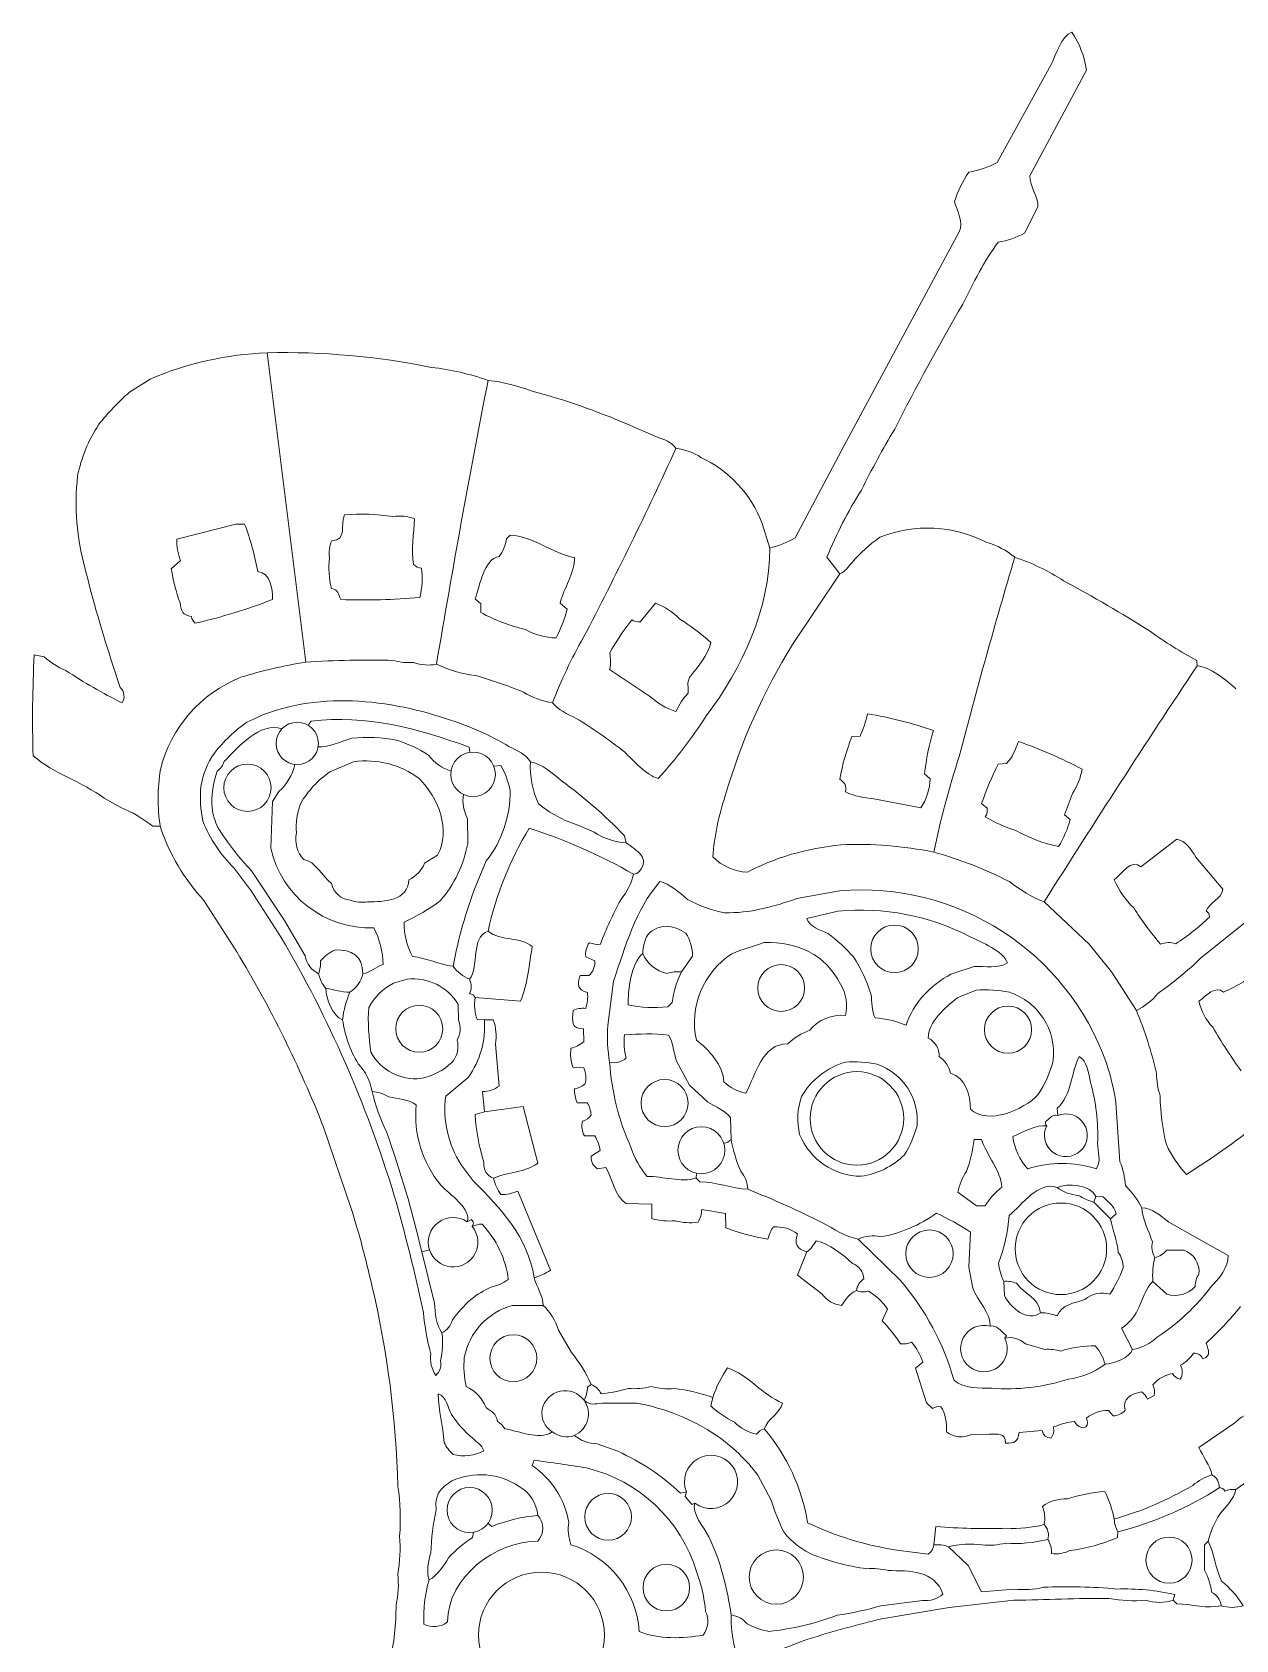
# Model space of a CAD drawing. Header units: inches. Extents: x 37.5 to 70.3, y 17.4 to 61.6.
# Drawn here: x 37.61 to 58.85, y 33.3 to 61.65 of the extents above; entities that cross this region are included whole.
import ezdxf

# ---------------------------------------------------------------- set-up
doc = ezdxf.new("R2010")
doc.units = ezdxf.units.IN
doc.header["$MEASUREMENT"] = 0
doc.layers.add('20_EXACT_CIRCLES', color=7, linetype='CONTINUOUS', lineweight=18)
doc.layers.add('30_SHARED_EDGES', color=7, linetype='CONTINUOUS', lineweight=18)

msp = doc.modelspace()

# ---------------------------------------------------------------- linework, layer by layer
at = {"layer": '20_EXACT_CIRCLES'}
for centre, radius in [((42.289, 49.103), 0.373), ((45.392, 48.557), 0.393), ((41.411, 48.322), 0.417), ((52.827, 45.48), 0.419), ((50.826, 44.79), 0.413), ((44.441, 44.071), 0.415), ((54.829, 44.055), 0.416), ((48.769, 42.762), 0.415), ((52.163, 42.49), 0.825), ((49.419, 41.929), 0.414), ((55.762, 40.191), 0.807), ((53.443, 40.105), 0.418), ((46.102, 38.262), 0.414), ((45.331, 35.584), 0.398), ((47.774, 35.465), 0.412), ((50.741, 34.402), 0.479), ((57.67, 34.702), 0.407), ((48.801, 34.216), 0.411), ((46.598, 33.379), 1.111)]:
    msp.add_circle(centre, radius, dxfattribs=at)
at = {"layer": '30_SHARED_EDGES'}
for p, q in [((55.59, 61.076), (54.639, 59.349)), ((55.212, 59.114), (56.213, 60.973)), ((55.121, 58.1), (55.357, 58.566)), ((53.967, 58.124), (51.936, 54.358)), ((42.439, 50.534), (41.757, 55.992)), ((39.329, 55.298), (39.696, 55.529)), ((48.626, 54.507), (48.118, 54.731)), ((51.936, 54.358), (51.071, 52.728)), ((41.204, 52.971), (40.165, 52.708)), ((41.361, 52.971), (41.204, 52.971)), ((46.046, 52.776), (45.981, 52.711)), ((50.489, 52.984), (50.627, 52.548)), ((40.23, 52.331), (40.067, 52.181)), ((51.861, 52.093), (51.634, 52.386)), ((51.026, 50.847), (51.861, 52.093)), ((45.428, 51.652), (45.526, 51.567)), ((45.526, 51.567), (45.526, 51.411)), ((47.053, 51.47), (46.927, 51.577)), ((48.612, 51.574), (48.338, 51.249)), ((37.649, 50.664), (37.825, 50.631)), ((39.167, 50.091), (39.037, 50.481)), ((58.158, 50.566), (58.165, 50.469)), ((47.8, 50.407), (48.504, 49.939)), ((42.481, 49.423), (42.533, 49.494)), ((52.219, 49.234), (52.074, 49.223)), ((43.284, 48.779), (42.864, 48.601)), ((45.32, 49.039), (45.335, 48.946)), ((45.756, 48.703), (45.883, 48.712)), ((53.453, 48.48), (53.356, 48.565)), ((54.805, 48.747), (54.656, 48.74)), ((41.967, 48.255), (41.854, 48.081)), ((55.825, 47.844), (55.969, 48.22)), ((39.167, 47.978), (38.883, 48.137)), ((41.854, 48.081), (41.824, 47.258)), ((52.464, 48.128), (53.291, 47.967)), ((54.363, 48.045), (54.461, 47.961)), ((39.872, 47.642), (39.742, 47.642)), ((45.297, 47.338), (45.294, 47.776)), ((47.237, 47.664), (47.525, 47.536)), ((55.923, 47.759), (55.825, 47.844)), ((48.06, 47.473), (48.092, 47.35)), ((57.807, 47.415), (57.175, 46.927)), ((44.537, 46.993), (44.764, 47.13)), ((58.62, 46.535), (58.143, 47.1)), ((60.67, 47.273), (58.227, 45.315)), ((41.177, 46.906), (41.478, 46.506)), ((42.066, 45.981), (41.482, 46.857)), ((45.625, 47.031), (45.439, 46.593)), ((41.478, 46.506), (42.006, 45.683)), ((51.855, 46.504), (51.106, 46.369)), ((40.642, 46.332), (41.221, 45.429)), ((55.468, 46.31), (56.26, 45.566)), ((42.43, 45.355), (42.066, 45.981)), ((51.829, 46.148), (51.282, 46.018)), ((56.26, 45.566), (56.653, 45.073)), ((47.378, 45.341), (47.54, 45.269)), ((49.262, 45.35), (49.067, 45.075)), ((53.821, 45.033), (54.232, 45.169)), ((44.226, 44.945), (43.986, 44.873)), ((47.435, 45.01), (47.28, 45.009)), ((47.868, 44.911), (47.768, 44.127)), ((56.653, 45.073), (57.093, 44.393)), ((45.428, 44.62), (46.226, 44.556)), ((48.825, 44.458), (48.905, 44.534)), ((54.266, 44.75), (53.932, 44.616)), ((45.137, 44.219), (45.13, 44.498)), ((45.591, 44.231), (45.461, 44.232)), ((45.591, 44.231), (45.747, 44.231)), ((47.341, 44.068), (47.343, 43.841)), ((45.786, 43.802), (45.851, 43.061)), ((47.15, 43.396), (47.345, 43.383)), ((49.208, 43.077), (48.978, 43.499)), ((45.305, 43.215), (44.908, 42.884)), ((45.558, 42.963), (45.591, 42.606)), ((49.535, 42.778), (49.208, 43.077)), ((45.591, 42.606), (45.428, 42.558)), ((45.591, 42.606), (46.273, 42.699)), ((46.273, 42.699), (46.533, 41.703)), ((47.225, 42.768), (47.407, 42.768)), ((55.708, 42.543), (55.696, 42.671)), ((56.804, 41.727), (56.731, 42.772)), ((42.754, 42.335), (43.243, 40.9)), ((49.944, 42.119), (49.934, 42.499)), ((47.355, 42.184), (47.537, 42.184)), ((54.363, 42.119), (54.233, 42.119)), ((47.634, 41.924), (47.475, 41.823)), ((45.18, 41.673), (45.393, 41.391)), ((47.589, 41.599), (47.735, 41.627)), ((49.332, 41.525), (49.327, 41.436)), ((49.327, 41.436), (49.394, 41.371)), ((46.179, 41.209), (46.756, 39.812)), ((53.941, 41.189), (54.272, 40.949)), ((56.378, 41.111), (56.345, 41.014)), ((56.508, 41.109), (56.378, 41.111)), ((48.084, 40.988), (48.545, 40.981)), ((48.545, 40.981), (48.547, 40.723)), ((49.425, 40.883), (49.847, 40.814)), ((54.272, 40.949), (54.428, 40.949)), ((56.638, 40.722), (56.345, 41.014)), ((45.363, 40.71), (45.29, 40.664)), ((49.847, 40.814), (49.852, 40.559)), ((56.638, 40.722), (56.735, 40.809)), ((58.711, 40.072), (57.664, 40.663)), ((52.935, 39.631), (52.186, 40.364)), ((54.137, 39.868), (54.168, 40.485)), ((44.623, 40.172), (44.486, 40.137)), ((44.486, 40.137), (44.709, 39.23)), ((51.114, 39.724), (51.277, 40.137)), ((57.937, 40.166), (57.627, 40.169)), ((51.544, 39.396), (51.114, 39.724)), ((54.21, 39.499), (54.137, 39.868)), ((54.753, 39.617), (54.764, 39.367)), ((57.385, 39.617), (57.628, 39.389)), ((46.087, 39.192), (46.63, 39.194)), ((52.7, 39.129), (52.609, 38.921)), ((47.127, 38.362), (46.897, 38.758)), ((54.805, 38.659), (54.77, 38.618)), ((54.785, 38.675), (54.805, 38.659)), ((56.833, 38.792), (57.028, 38.415)), ((55.481, 38.417), (55.138, 38.517)), ((53.324, 38.192), (53.194, 38.088)), ((53.194, 38.088), (53.389, 37.476)), ((47.475, 37.797), (47.41, 37.754)), ((47.349, 37.52), (47.349, 37.52)), ((48.274, 37.47), (47.677, 37.472)), ((49.62, 37.57), (49.587, 37.42)), ((53.389, 37.476), (53.495, 37.375)), ((57.289, 37.537), (57.406, 37.602)), ((56.599, 37.342), (56.683, 37.245)), ((54.186, 36.919), (54.497, 36.92)), ((55.024, 36.953), (55.434, 36.985)), ((58.832, 37.123), (58.197, 36.685)), ((47.58, 36.752), (47.943, 36.62)), ((46.468, 36.465), (46.435, 36.368)), ((50.653, 35.761), (50.416, 36.201)), ((59.074, 36.108), (58.847, 35.945)), ((49.053, 35.88), (49.154, 35.903)), ((49.132, 35.826), (49.154, 35.903)), ((49.23, 35.712), (49.132, 35.826)), ((49.256, 35.685), (49.23, 35.712)), ((49.304, 35.707), (49.256, 35.685)), ((45.397, 35.192), (45.383, 35.101)), ((45.654, 35.353), (45.723, 35.296)), ((53.558, 35.296), (53.518, 34.971)), ((56.768, 35.198), (56.76, 35.101)), ((52.865, 34.877), (53.421, 34.808)), ((54.123, 34.605), (53.778, 34.938)), ((58.295, 34.969), (58.36, 35.036)), ((58.297, 34.526), (58.295, 34.969)), ((54.363, 34.14), (54.123, 34.605)), ((54.937, 34.19), (54.363, 34.14)), ((57.742, 33.996), (57.774, 34.093)), ((52.585, 33.896), (53.322, 33.992)), ((53.788, 33.864), (52.605, 33.667)), ((54.933, 33.994), (53.788, 33.864)), ((57.742, 33.996), (57.81, 33.931))]:
    msp.add_line(p, q, dxfattribs=at)
for points in [[(55.955, 61.646), (55.767, 61.578), (55.677, 61.251), (55.59, 61.076)], [(56.213, 60.973), (56.179, 61.214), (56.091, 61.444), (55.955, 61.646)], [(54.639, 59.349), (54.482, 59.265), (54.312, 59.206), (54.136, 59.177)], [(54.136, 59.177), (54.027, 59.016), (53.941, 58.841), (53.882, 58.657)], [(55.357, 58.566), (55.364, 58.752), (55.21, 58.918), (55.212, 59.114)], [(53.882, 58.657), (53.936, 58.489), (54.047, 58.294), (53.967, 58.124)], [(54.03, 56.852), (54.216, 57.227), (54.409, 57.609), (54.656, 57.942)], [(54.656, 57.942), (54.819, 57.967), (54.976, 58.021), (55.121, 58.1)], [(52.83, 54.647), (53.21, 55.393), (53.61, 56.128), (54.03, 56.852)], [(39.696, 55.529), (40.349, 55.807), (41.047, 55.964), (41.757, 55.992)], [(44.658, 55.735), (43.704, 55.927), (42.73, 56.014), (41.757, 55.992)], [(45.656, 55.505), (45.333, 55.619), (44.998, 55.696), (44.658, 55.735)], [(38.784, 54.723), (38.949, 54.93), (39.131, 55.122), (39.329, 55.298)], [(44.746, 50.501), (45.027, 52.173), (45.33, 53.841), (45.656, 55.505)], [(46.431, 55.315), (46.182, 55.412), (45.921, 55.476), (45.656, 55.505)], [(48.118, 54.731), (47.571, 54.967), (47.007, 55.163), (46.431, 55.315)], [(38.414, 53.819), (38.479, 54.141), (38.604, 54.448), (38.784, 54.723)], [(48.97, 54.303), (48.907, 54.412), (48.753, 54.469), (48.626, 54.507)], [(52.243, 53.57), (52.424, 53.937), (52.62, 54.296), (52.83, 54.647)], [(48.97, 54.303), (48.455, 53.177), (47.91, 52.064), (47.336, 50.967)], [(48.97, 54.303), (49.128, 54.29), (49.281, 54.236), (49.412, 54.146)], [(49.412, 54.146), (49.91, 53.915), (50.296, 53.497), (50.489, 52.984)], [(38.543, 52.199), (38.399, 52.726), (38.355, 53.275), (38.414, 53.819)], [(51.634, 52.386), (51.801, 52.798), (52.004, 53.195), (52.243, 53.57)], [(43.121, 53.133), (43.044, 52.943), (43.178, 52.694), (42.899, 52.678)], [(43.977, 53.103), (43.694, 53.147), (43.407, 53.157), (43.121, 53.133)], [(44.356, 53.066), (44.235, 53.111), (44.104, 53.124), (43.977, 53.103)], [(44.342, 52.257), (44.286, 52.522), (44.356, 52.796), (44.356, 53.066)], [(41.594, 52.137), (41.541, 52.421), (41.463, 52.7), (41.361, 52.971)], [(47.183, 52.379), (46.799, 52.453), (46.439, 52.761), (46.046, 52.776)], [(52.567, 52.739), (52.386, 52.611), (52.222, 52.462), (52.077, 52.294)], [(54.456, 52.647), (53.87, 52.951), (53.18, 52.985), (52.567, 52.739)], [(40.165, 52.708), (40.161, 52.579), (40.183, 52.451), (40.23, 52.331)], [(42.899, 52.678), (42.854, 52.585), (42.841, 52.479), (42.861, 52.377)], [(45.981, 52.711), (45.965, 52.597), (45.92, 52.49), (45.851, 52.399)], [(49.506, 49.589), (50.144, 50.435), (50.627, 51.48), (50.627, 52.548)], [(51.071, 52.728), (50.932, 52.647), (50.783, 52.587), (50.627, 52.548)], [(54.948, 52.386), (54.805, 52.507), (54.637, 52.596), (54.456, 52.647)], [(39.037, 50.481), (38.853, 51.048), (38.688, 51.621), (38.543, 52.199)], [(40.067, 52.181), (40.099, 51.976), (40.151, 51.776), (40.223, 51.582)], [(42.861, 52.377), (42.837, 52.197), (42.848, 52.013), (42.894, 51.837)], [(44.484, 52.191), (44.431, 52.198), (44.381, 52.221), (44.342, 52.257)], [(44.453, 51.678), (44.494, 51.846), (44.504, 52.019), (44.484, 52.191)], [(45.851, 52.399), (45.581, 52.352), (45.509, 51.886), (45.428, 51.652)], [(46.927, 51.577), (46.995, 51.843), (47.18, 52.101), (47.183, 52.379)], [(52.077, 52.294), (52.002, 52.218), (51.957, 52.129), (51.861, 52.093)], [(53.967, 48.87), (54.274, 50.047), (54.601, 51.22), (54.948, 52.386)], [(54.948, 52.386), (55.252, 52.285), (55.542, 52.146), (55.81, 51.971)], [(41.854, 51.642), (41.853, 51.841), (41.816, 52.104), (41.594, 52.137)], [(55.81, 51.971), (56.331, 51.692), (56.841, 51.394), (57.34, 51.077)], [(40.49, 51.223), (40.954, 51.329), (41.41, 51.469), (41.854, 51.642)], [(42.894, 51.837), (43.014, 51.81), (43.009, 51.743), (43.06, 51.639)], [(43.06, 51.639), (43.525, 51.624), (43.99, 51.638), (44.453, 51.678)], [(40.223, 51.582), (40.237, 51.429), (40.271, 51.369), (40.425, 51.34)], [(40.425, 51.34), (40.431, 51.294), (40.454, 51.252), (40.49, 51.223)], [(45.526, 51.411), (45.775, 51.276), (46.041, 51.176), (46.318, 51.112)], [(46.858, 50.963), (46.939, 51.125), (47.004, 51.295), (47.053, 51.47)], [(49.039, 51.297), (48.918, 51.419), (48.773, 51.514), (48.612, 51.574)], [(46.318, 51.112), (46.483, 51.018), (46.668, 50.967), (46.858, 50.963)], [(48.19, 51.28), (48.047, 51.098), (47.918, 50.904), (47.805, 50.701)], [(48.338, 51.249), (48.287, 51.241), (48.234, 51.253), (48.19, 51.28)], [(49.587, 50.882), (49.417, 51.037), (49.234, 51.176), (49.039, 51.297)], [(57.34, 51.077), (57.602, 50.89), (57.875, 50.72), (58.158, 50.566)], [(47.336, 50.967), (47.127, 50.599), (46.945, 50.215), (46.793, 49.819)], [(49.212, 50.268), (49.343, 50.442), (49.547, 50.668), (49.587, 50.882)], [(49.84, 48.182), (50.113, 49.12), (50.512, 50.016), (51.026, 50.847)], [(37.63, 48.887), (37.612, 49.479), (37.619, 50.072), (37.649, 50.664)], [(37.825, 50.631), (37.936, 50.528), (38.066, 50.446), (38.208, 50.39)], [(41.297, 50.269), (41.67, 50.388), (42.052, 50.476), (42.439, 50.534)], [(43.992, 50.566), (43.474, 50.582), (42.956, 50.571), (42.439, 50.534)], [(44.347, 50.531), (44.227, 50.521), (44.107, 50.533), (43.992, 50.566)], [(44.746, 50.501), (44.613, 50.472), (44.474, 50.483), (44.347, 50.531)], [(45.431, 50.303), (45.193, 50.33), (44.961, 50.397), (44.746, 50.501)], [(47.805, 50.701), (47.811, 50.591), (47.834, 50.517), (47.8, 50.407)], [(55.468, 46.31), (56.349, 47.708), (57.248, 49.094), (58.165, 50.469)], [(58.85, 50.063), (58.687, 50.215), (58.39, 50.46), (58.165, 50.469)], [(38.208, 50.39), (38.525, 50.179), (38.856, 49.988), (39.198, 49.819)], [(39.875, 48.643), (40.057, 49.383), (40.587, 49.989), (41.297, 50.269)], [(46.28, 50.008), (46.003, 50.122), (45.719, 50.22), (45.431, 50.303)], [(49.187, 49.993), (49.194, 50.102), (49.157, 50.164), (49.212, 50.268)], [(39.198, 49.819), (39.256, 49.905), (39.243, 50.02), (39.167, 50.091)], [(44.923, 49.535), (43.816, 49.912), (42.475, 50.032), (41.402, 49.478)], [(46.793, 49.819), (46.611, 49.847), (46.437, 49.912), (46.28, 50.008)], [(48.504, 49.939), (48.639, 49.816), (48.797, 49.723), (48.97, 49.664)], [(48.97, 49.664), (49.024, 49.784), (49.097, 49.896), (49.187, 49.993)], [(42.533, 49.494), (43.506, 49.619), (44.416, 49.364), (45.32, 49.039)], [(46.793, 49.819), (46.884, 49.697), (47.063, 49.619), (47.2, 49.551)], [(52.349, 49.624), (52.32, 49.49), (52.277, 49.359), (52.219, 49.234)], [(53.512, 49.332), (53.134, 49.464), (52.745, 49.562), (52.349, 49.624)], [(41.402, 49.478), (41.185, 49.326), (40.992, 49.143), (40.828, 48.934)], [(40.998, 48.784), (41.236, 49.029), (41.638, 49.491), (42.02, 49.362)], [(46.023, 49.049), (45.678, 49.257), (45.309, 49.42), (44.923, 49.535)], [(47.2, 49.551), (47.499, 49.37), (47.786, 49.171), (48.061, 48.955)], [(48.658, 48.487), (48.971, 48.83), (49.254, 49.198), (49.506, 49.589)], [(53.356, 48.565), (53.385, 48.825), (53.437, 49.081), (53.512, 49.332)], [(43.252, 49.198), (43.077, 49.137), (42.841, 49.043), (42.657, 49.041)], [(44.041, 49.163), (43.78, 49.208), (43.515, 49.22), (43.252, 49.198)], [(44.607, 48.897), (44.43, 49.009), (44.24, 49.099), (44.041, 49.163)], [(46.403, 48.779), (46.328, 48.91), (46.162, 48.98), (46.023, 49.049)], [(52.074, 49.223), (51.979, 48.981), (51.907, 48.73), (51.861, 48.474)], [(55.013, 49.137), (54.967, 49.009), (54.901, 48.849), (54.805, 48.747)], [(56.137, 48.649), (55.775, 48.839), (55.399, 49.002), (55.013, 49.137)], [(38.883, 48.137), (38.5, 48.43), (37.992, 48.565), (37.63, 48.887)], [(40.828, 48.934), (40.704, 48.758), (40.622, 48.555), (40.589, 48.342)], [(40.879, 48.616), (40.938, 48.656), (40.98, 48.716), (40.998, 48.784)], [(44.442, 48.482), (44.111, 48.731), (43.694, 48.839), (43.284, 48.779)], [(45.003, 48.613), (44.846, 48.667), (44.708, 48.766), (44.607, 48.897)], [(46.403, 48.779), (46.391, 48.525), (46.44, 48.271), (46.547, 48.04)], [(46.403, 48.779), (46.582, 48.751), (46.817, 48.57), (46.951, 48.443)], [(48.061, 48.955), (48.22, 48.8), (48.444, 48.543), (48.658, 48.487)], [(53.518, 47.187), (53.638, 47.756), (53.788, 48.317), (53.967, 48.87)], [(39.872, 47.642), (39.822, 47.974), (39.823, 48.311), (39.875, 48.643)], [(40.787, 47.962), (40.77, 48.184), (40.802, 48.407), (40.879, 48.616)], [(42.246, 48.732), (42.204, 48.548), (42.106, 48.382), (41.967, 48.255)], [(42.864, 48.601), (42.655, 48.456), (42.48, 48.268), (42.35, 48.049)], [(44.764, 47.13), (45.005, 47.579), (44.781, 48.141), (44.442, 48.482)], [(45.883, 48.712), (45.961, 48.576), (46.015, 48.428), (46.044, 48.275)], [(53.291, 47.967), (53.394, 48.119), (53.45, 48.297), (53.453, 48.48)], [(54.656, 48.74), (54.543, 48.515), (54.445, 48.283), (54.363, 48.045)], [(55.969, 48.22), (56.052, 48.351), (56.109, 48.497), (56.137, 48.649)], [(40.589, 48.342), (40.569, 48.138), (40.581, 47.933), (40.625, 47.733)], [(45.294, 47.776), (45.226, 47.908), (45.2, 48.057), (45.22, 48.203)], [(46.044, 48.275), (46.051, 47.824), (45.903, 47.385), (45.625, 47.031)], [(46.951, 48.443), (47.351, 48.156), (47.722, 47.832), (48.06, 47.473)], [(51.861, 48.474), (51.954, 48.395), (51.984, 48.369), (51.959, 48.247)], [(51.959, 48.247), (52.119, 48.178), (52.29, 48.138), (52.464, 48.128)], [(39.742, 47.642), (39.567, 47.78), (39.373, 47.893), (39.167, 47.978)], [(40.889, 47.621), (40.839, 47.729), (40.804, 47.844), (40.787, 47.962)], [(42.35, 48.049), (42.287, 47.882), (42.262, 47.703), (42.277, 47.525)], [(46.547, 48.04), (46.751, 47.871), (46.985, 47.743), (47.237, 47.664)], [(49.62, 47.101), (49.649, 47.469), (49.723, 47.832), (49.84, 48.182)], [(54.461, 47.961), (54.469, 47.908), (54.457, 47.855), (54.428, 47.811)], [(39.872, 47.642), (40.018, 47.167), (40.308, 46.7), (40.642, 46.332)], [(40.625, 47.733), (40.748, 47.421), (40.936, 47.139), (41.177, 46.906)], [(54.428, 47.811), (54.596, 47.707), (54.777, 47.626), (54.965, 47.569)], [(55.721, 47.285), (55.812, 47.432), (55.88, 47.592), (55.923, 47.759)], [(41.482, 46.857), (41.259, 47.091), (41.06, 47.347), (40.889, 47.621)], [(42.277, 47.525), (42.238, 47.357), (42.287, 47.181), (42.406, 47.057)], [(46.383, 47.61), (46.041, 47.048), (45.795, 46.433), (45.656, 45.79)], [(48.222, 46.797), (47.638, 47.129), (47.022, 47.401), (46.383, 47.61)], [(47.525, 47.536), (47.696, 47.429), (47.891, 47.365), (48.092, 47.35)], [(48.092, 47.35), (48.268, 47.22), (48.531, 47.079), (48.325, 46.851)], [(54.965, 47.569), (55.202, 47.437), (55.457, 47.341), (55.721, 47.285)], [(58.143, 47.1), (58.068, 47.229), (57.957, 47.391), (57.807, 47.415)], [(41.824, 47.258), (42.011, 46.412), (42.775, 45.82), (43.641, 45.85)], [(44.815, 46.331), (45.062, 46.618), (45.228, 46.966), (45.297, 47.338)], [(50.23, 46.833), (50.001, 46.845), (49.784, 46.941), (49.62, 47.101)], [(51.007, 47.148), (50.739, 47.068), (50.478, 46.962), (50.23, 46.833)], [(51.88, 47.316), (51.586, 47.281), (51.294, 47.225), (51.007, 47.148)], [(53.518, 47.187), (52.98, 47.296), (52.429, 47.339), (51.88, 47.316)], [(53.518, 47.187), (53.981, 47.059), (54.429, 46.884), (54.856, 46.666)], [(57.175, 46.927), (57.007, 47.079), (56.835, 46.8), (56.703, 46.697)], [(42.406, 47.057), (42.61, 47.025), (42.729, 46.757), (42.894, 46.635)], [(44.258, 46.7), (44.386, 46.758), (44.486, 46.863), (44.537, 46.993)], [(48.222, 46.797), (48.184, 46.631), (48.107, 46.477), (47.996, 46.347)], [(48.325, 46.851), (48.302, 46.818), (48.263, 46.798), (48.222, 46.797)], [(42.894, 46.635), (42.925, 46.474), (43.059, 46.353), (43.222, 46.339)], [(43.531, 46.31), (43.824, 46.31), (44.244, 46.327), (44.258, 46.7)], [(45.439, 46.593), (45.262, 46.133), (45.128, 45.658), (45.038, 45.173)], [(48.687, 46.667), (48.243, 46.157), (48.086, 45.53), (47.868, 44.911)], [(49.177, 46.352), (49.041, 46.461), (48.855, 46.634), (48.687, 46.667)], [(56.565, 43.465), (55.87, 45.432), (53.934, 46.682), (51.855, 46.504)], [(54.856, 46.666), (55.024, 46.539), (55.27, 46.371), (55.468, 46.31)], [(56.703, 46.697), (56.784, 46.513), (56.9, 46.346), (57.046, 46.206)], [(58.327, 46.15), (58.389, 46.311), (58.588, 46.348), (58.62, 46.535)], [(43.222, 46.339), (43.321, 46.304), (43.427, 46.294), (43.531, 46.31)], [(44.175, 45.953), (44.402, 46.055), (44.616, 46.182), (44.815, 46.331)], [(47.996, 46.347), (47.859, 46.094), (47.738, 45.832), (47.637, 45.563)], [(49.827, 46.117), (49.6, 46.164), (49.381, 46.243), (49.177, 46.352)], [(51.106, 46.369), (50.687, 46.22), (50.276, 46.108), (49.827, 46.117)], [(54.161, 45.695), (53.442, 46.064), (52.634, 46.221), (51.829, 46.148)], [(44.323, 45.346), (44.222, 45.532), (44.171, 45.741), (44.175, 45.953)], [(48.472, 45.73), (48.677, 45.941), (48.92, 45.905), (49.147, 45.756)], [(51.282, 46.018), (51.324, 45.866), (51.516, 45.817), (51.653, 45.749)], [(57.046, 46.206), (57.188, 45.981), (57.347, 45.766), (57.521, 45.563)], [(57.788, 45.57), (58.001, 45.708), (58.201, 45.865), (58.385, 46.04)], [(58.385, 46.04), (58.374, 46.105), (58.378, 46.106), (58.327, 46.15)], [(42.006, 45.683), (42.846, 44.255), (43.514, 42.732), (43.995, 41.147)], [(43.641, 45.85), (43.744, 45.65), (43.8, 45.43), (43.804, 45.206)], [(45.331, 44.945), (45.502, 45.165), (45.345, 45.694), (45.656, 45.79)], [(46.435, 45.524), (46.222, 45.694), (45.875, 45.62), (45.656, 45.79)], [(48.385, 45.4), (48.387, 45.516), (48.417, 45.629), (48.472, 45.73)], [(49.147, 45.756), (49.223, 45.634), (49.263, 45.493), (49.262, 45.35)], [(51.653, 45.749), (51.818, 45.63), (51.968, 45.492), (52.101, 45.338)], [(54.818, 45.233), (54.745, 45.446), (54.359, 45.597), (54.161, 45.695)], [(41.221, 45.429), (41.818, 44.443), (42.331, 43.408), (42.754, 42.335)], [(42.701, 45.27), (42.771, 45.352), (42.858, 45.417), (42.956, 45.461)], [(42.956, 45.461), (43.25, 45.473), (43.444, 45.362), (43.446, 45.043)], [(46.226, 44.556), (46.358, 44.843), (46.381, 45.214), (46.435, 45.524)], [(47.443, 45.588), (47.389, 45.517), (47.366, 45.428), (47.378, 45.341)], [(47.637, 45.563), (47.571, 45.555), (47.504, 45.564), (47.443, 45.588)], [(48.385, 45.4), (48.179, 45.227), (48.121, 44.745), (48.128, 44.491)], [(48.385, 45.4), (48.462, 45.219), (48.622, 45.087), (48.814, 45.046)], [(49.954, 45.39), (49.451, 45.063), (49.202, 44.459), (49.331, 43.873)], [(50.529, 45.595), (50.355, 45.517), (50.142, 45.484), (49.954, 45.39)], [(51.872, 44.856), (51.6, 45.397), (51.117, 45.595), (50.529, 45.595)], [(57.521, 45.563), (57.606, 45.599), (57.701, 45.601), (57.788, 45.57)], [(42.666, 45.043), (42.541, 45.101), (42.453, 45.218), (42.43, 45.355)], [(42.666, 45.043), (42.693, 45.115), (42.705, 45.193), (42.701, 45.27)], [(43.804, 45.206), (43.67, 45.164), (43.588, 45.064), (43.446, 45.043)], [(45.038, 45.173), (44.796, 45.209), (44.573, 45.318), (44.323, 45.346)], [(45.038, 45.173), (45.111, 45.07), (45.213, 44.991), (45.331, 44.945)], [(47.54, 45.269), (47.547, 45.171), (47.508, 45.075), (47.435, 45.01)], [(48.814, 45.046), (48.895, 45.073), (48.982, 45.083), (49.067, 45.075)], [(52.101, 45.338), (52.236, 45.137), (52.34, 44.917), (52.41, 44.685)], [(54.232, 45.169), (54.419, 45.176), (54.662, 45.125), (54.818, 45.233)], [(58.227, 45.315), (57.991, 45.089), (57.738, 44.881), (57.472, 44.691)], [(59.302, 45.14), (59.103, 44.964), (58.877, 44.822), (58.633, 44.718)], [(42.666, 45.043), (42.686, 44.946), (42.731, 44.856), (42.796, 44.783)], [(43.219, 44.718), (43.336, 44.79), (43.419, 44.908), (43.446, 45.043)], [(43.986, 44.873), (43.802, 44.779), (43.651, 44.63), (43.554, 44.448)], [(45.13, 44.498), (44.944, 44.813), (44.589, 44.988), (44.226, 44.945)], [(45.331, 44.685), (45.367, 44.768), (45.367, 44.863), (45.331, 44.945)], [(47.28, 45.009), (47.218, 44.858), (47.244, 44.746), (47.41, 44.71)], [(48.905, 44.534), (48.926, 44.723), (48.981, 44.906), (49.067, 45.075)], [(51.959, 44.305), (52.008, 44.493), (51.977, 44.693), (51.872, 44.856)], [(53.03, 44.133), (53.151, 44.519), (53.465, 44.841), (53.821, 45.033)], [(58.633, 44.718), (58.496, 44.849), (58.32, 44.646), (58.197, 44.556)], [(43.089, 44.231), (42.91, 44.297), (42.798, 44.6), (42.796, 44.783)], [(43.219, 44.718), (43.061, 44.718), (42.945, 44.759), (42.796, 44.783)], [(43.089, 44.231), (43.108, 44.398), (43.152, 44.563), (43.219, 44.718)], [(45.428, 44.62), (45.415, 44.662), (45.374, 44.689), (45.331, 44.685)], [(45.461, 44.232), (45.419, 44.357), (45.408, 44.49), (45.428, 44.62)], [(47.41, 44.71), (47.42, 44.615), (47.409, 44.52), (47.378, 44.43)], [(52.41, 44.685), (52.434, 44.55), (52.424, 44.385), (52.483, 44.263)], [(53.932, 44.616), (53.717, 44.443), (53.423, 44.196), (53.421, 43.906)], [(54.853, 44.714), (54.66, 44.755), (54.462, 44.768), (54.266, 44.75)], [(55.627, 43.519), (55.685, 44.05), (55.362, 44.549), (54.853, 44.714)], [(57.472, 44.691), (57.368, 44.566), (57.239, 44.464), (57.093, 44.393)], [(58.197, 44.556), (58.237, 44.384), (58.321, 44.226), (58.441, 44.098)], [(43.364, 43.455), (43.223, 43.693), (43.129, 43.957), (43.089, 44.231)], [(43.554, 44.448), (43.527, 44.186), (43.557, 43.92), (43.586, 43.656)], [(45.591, 44.231), (45.619, 43.869), (45.518, 43.509), (45.305, 43.215)], [(45.747, 44.231), (45.799, 44.094), (45.812, 43.946), (45.786, 43.802)], [(47.155, 44.393), (47.146, 44.197), (47.112, 44.07), (47.341, 44.068)], [(47.378, 44.43), (47.301, 44.44), (47.224, 44.427), (47.155, 44.393)], [(48.128, 44.491), (48.357, 44.443), (48.592, 44.432), (48.825, 44.458)], [(51.332, 44.047), (51.485, 44.233), (51.72, 44.33), (51.959, 44.305)], [(52.483, 44.263), (52.671, 44.25), (52.856, 44.206), (53.03, 44.133)], [(57.446, 43.289), (57.36, 43.666), (57.242, 44.036), (57.093, 44.393)], [(45.109, 43.873), (45.17, 43.978), (45.18, 44.105), (45.137, 44.219)], [(47.768, 44.127), (47.753, 43.912), (47.764, 43.696), (47.8, 43.483)], [(48.06, 43.966), (48.048, 43.829), (48.059, 43.69), (48.092, 43.556)], [(48.84, 43.959), (48.575, 43.993), (48.333, 43.978), (48.06, 43.966)], [(48.978, 43.499), (48.932, 43.653), (48.921, 43.82), (48.84, 43.959)], [(50.946, 43.808), (51.057, 43.913), (51.189, 43.995), (51.332, 44.047)], [(58.441, 44.098), (58.595, 43.832), (58.763, 43.575), (58.945, 43.327)], [(45.017, 43.479), (45.114, 43.585), (45.149, 43.735), (45.109, 43.873)], [(47.118, 43.728), (47.104, 43.616), (47.115, 43.503), (47.15, 43.396)], [(47.343, 43.841), (47.276, 43.789), (47.2, 43.75), (47.118, 43.728)], [(49.331, 43.873), (49.543, 43.711), (49.811, 43.419), (49.814, 43.134)], [(50.204, 42.937), (50.382, 43.268), (50.485, 43.808), (50.946, 43.808)], [(53.421, 43.906), (53.544, 43.845), (53.62, 43.718), (53.616, 43.581)], [(43.609, 42.963), (43.582, 43.149), (43.496, 43.321), (43.364, 43.455)], [(43.586, 43.656), (43.764, 43.341), (44.111, 43.16), (44.471, 43.193)], [(44.471, 43.193), (44.676, 43.236), (44.865, 43.335), (45.017, 43.479)], [(47.345, 43.383), (47.388, 43.293), (47.394, 43.189), (47.362, 43.093)], [(48.092, 43.556), (48.014, 43.483), (47.903, 43.456), (47.8, 43.483)], [(47.8, 43.483), (47.835, 42.959), (47.965, 42.446), (48.183, 41.968)], [(51.959, 43.483), (51.633, 43.387), (51.357, 43.17), (51.186, 42.877)], [(52.519, 43.445), (52.335, 43.484), (52.147, 43.497), (51.959, 43.483)], [(53.224, 42.357), (53.269, 42.839), (52.977, 43.289), (52.519, 43.445)], [(53.616, 43.581), (53.717, 43.511), (53.788, 43.407), (53.817, 43.288)], [(55.357, 42.906), (55.483, 43.092), (55.574, 43.3), (55.627, 43.519)], [(55.696, 42.671), (55.954, 42.889), (55.936, 43.311), (56.087, 43.581)], [(56.087, 43.581), (56.22, 43.501), (56.256, 43.281), (56.284, 43.127)], [(56.731, 42.772), (56.696, 43.007), (56.64, 43.239), (56.565, 43.465)], [(47.362, 43.093), (47.309, 43.053), (47.248, 43.025), (47.183, 43.013)], [(49.814, 43.134), (49.924, 43.034), (50.059, 42.966), (50.204, 42.937)], [(53.817, 43.288), (54.078, 43.201), (54.168, 42.906), (54.168, 42.652)], [(56.284, 43.127), (56.381, 42.779), (56.423, 42.418), (56.41, 42.057)], [(57.513, 42.887), (57.472, 43.017), (57.45, 43.152), (57.446, 43.289)], [(43.609, 42.963), (43.714, 42.962), (43.817, 42.929), (43.904, 42.869)], [(43.609, 42.963), (43.669, 42.719), (43.755, 42.481), (43.864, 42.254)], [(43.904, 42.869), (44.059, 42.84), (44.266, 42.827), (44.388, 42.729)], [(44.908, 42.884), (44.854, 42.46), (44.951, 42.032), (45.18, 41.673)], [(45.851, 43.061), (45.766, 42.998), (45.663, 42.964), (45.558, 42.963)], [(47.183, 43.013), (47.178, 42.929), (47.193, 42.846), (47.225, 42.768)], [(51.186, 42.877), (51.111, 42.661), (51.1, 42.428), (51.153, 42.206)], [(54.168, 42.652), (54.472, 42.366), (55.111, 42.646), (55.357, 42.906)], [(57.622, 42.033), (57.554, 42.312), (57.517, 42.599), (57.513, 42.887)], [(44.388, 42.729), (44.34, 42.219), (44.496, 41.711), (44.821, 41.316)], [(45.428, 42.558), (45.447, 42.271), (45.499, 41.988), (45.582, 41.713)], [(47.475, 42.551), (47.438, 42.498), (47.384, 42.46), (47.322, 42.444)], [(47.407, 42.768), (47.444, 42.701), (47.467, 42.627), (47.475, 42.551)], [(49.934, 42.499), (49.86, 42.619), (49.658, 42.705), (49.535, 42.778)], [(55.708, 42.543), (55.609, 42.557), (55.584, 42.505), (55.501, 42.444)], [(55.708, 42.543), (55.876, 42.611), (56.07, 42.55), (56.168, 42.396)], [(43.864, 42.254), (44.111, 41.56), (44.319, 40.853), (44.486, 40.137)], [(47.322, 42.444), (47.3, 42.356), (47.312, 42.263), (47.355, 42.184)], [(53.004, 41.848), (53.1, 42.007), (53.174, 42.179), (53.224, 42.357)], [(54.916, 42.17), (55.082, 42.245), (55.334, 42.388), (55.511, 42.358)], [(55.626, 41.889), (55.48, 41.997), (55.431, 42.194), (55.511, 42.358)], [(55.501, 42.444), (55.482, 42.416), (55.487, 42.38), (55.511, 42.358)], [(56.168, 42.396), (56.266, 42.243), (56.241, 42.042), (56.108, 41.918)], [(59.242, 42.396), (58.836, 42.076), (58.413, 41.778), (57.976, 41.501)], [(47.537, 42.184), (47.587, 42.105), (47.62, 42.016), (47.634, 41.924)], [(48.183, 41.968), (48.241, 41.785), (48.337, 41.615), (48.463, 41.469)], [(49.944, 42.119), (49.91, 42.082), (49.864, 42.058), (49.814, 42.053)], [(49.944, 42.119), (49.98, 41.926), (50.036, 41.739), (50.113, 41.559)], [(51.153, 42.206), (51.332, 41.765), (51.76, 41.474), (52.236, 41.471)], [(54.233, 42.119), (54.208, 41.926), (54.162, 41.737), (54.096, 41.554)], [(54.721, 41.28), (54.703, 41.574), (54.449, 41.84), (54.363, 42.119)], [(55.177, 41.599), (55.032, 41.757), (54.94, 41.957), (54.916, 42.17)], [(56.41, 42.057), (56.411, 41.889), (56.48, 41.753), (56.387, 41.599)], [(57.976, 41.501), (57.83, 41.658), (57.711, 41.838), (57.622, 42.033)], [(45.582, 41.713), (45.565, 41.591), (45.637, 41.475), (45.753, 41.436)], [(46.533, 41.703), (46.32, 41.533), (45.997, 41.554), (45.753, 41.436)], [(47.475, 41.823), (47.469, 41.733), (47.513, 41.647), (47.589, 41.599)], [(52.236, 41.471), (52.526, 41.511), (52.795, 41.643), (53.004, 41.848)], [(56.387, 41.599), (55.994, 41.731), (55.57, 41.731), (55.177, 41.599)], [(56.108, 41.918), (55.975, 41.793), (55.773, 41.781), (55.626, 41.889)], [(56.904, 41.306), (56.891, 41.451), (56.858, 41.592), (56.804, 41.727)], [(45.753, 41.436), (45.776, 41.332), (45.82, 41.235), (45.883, 41.149)], [(47.735, 41.627), (47.843, 41.419), (47.894, 41.133), (48.084, 40.988)], [(48.463, 41.469), (48.739, 41.468), (49.062, 41.358), (49.327, 41.436)], [(50.113, 41.559), (50.19, 41.471), (50.235, 41.359), (50.237, 41.241)], [(54.096, 41.554), (54.023, 41.443), (53.97, 41.319), (53.941, 41.189)], [(54.851, 40.78), (55.076, 40.963), (55.367, 41.397), (55.695, 41.274)], [(43.995, 41.147), (44.194, 40.46), (44.367, 39.767), (44.515, 39.067)], [(44.821, 41.316), (44.971, 41.152), (45.371, 40.899), (45.29, 40.664)], [(45.393, 41.391), (45.882, 40.899), (46.362, 40.394), (46.468, 39.682)], [(45.883, 41.149), (45.985, 41.147), (46.086, 41.168), (46.179, 41.209)], [(49.394, 41.371), (49.685, 41.371), (49.951, 41.254), (50.237, 41.241)], [(51.555, 40.648), (51.125, 40.867), (50.685, 41.065), (50.237, 41.241)], [(54.428, 40.949), (54.503, 41.077), (54.603, 41.19), (54.721, 41.28)], [(56.378, 41.111), (56.298, 41.326), (55.871, 41.352), (55.695, 41.274)], [(56.075, 41.134), (55.937, 41.14), (55.804, 41.189), (55.695, 41.274)], [(56.345, 41.014), (56.25, 41.04), (56.158, 41.08), (56.075, 41.134)], [(56.735, 40.809), (56.696, 40.962), (56.605, 41.002), (56.508, 41.109)], [(57.19, 40.916), (57.113, 41.059), (57.017, 41.19), (56.904, 41.306)], [(43.243, 40.9), (43.381, 40.454), (43.502, 40.002), (43.606, 39.547)], [(49.36, 40.662), (49.401, 40.728), (49.423, 40.804), (49.425, 40.883)], [(57.377, 40.314), (57.314, 40.498), (57.198, 40.725), (57.19, 40.916)], [(57.664, 40.663), (57.523, 40.769), (57.369, 40.91), (57.19, 40.916)], [(44.623, 40.172), (44.565, 40.35), (44.628, 40.547), (44.779, 40.658)], [(44.779, 40.658), (44.93, 40.77), (45.136, 40.772), (45.29, 40.664)], [(45.377, 40.583), (45.405, 40.652), (45.412, 40.649), (45.363, 40.71)], [(45.377, 40.583), (45.43, 40.614), (45.49, 40.628), (45.55, 40.624)], [(45.377, 40.583), (45.488, 40.447), (45.507, 40.258), (45.425, 40.103)], [(45.55, 40.624), (45.805, 40.358), (45.967, 40.017), (46.013, 39.651)], [(48.547, 40.723), (48.679, 40.685), (48.817, 40.673), (48.954, 40.687)], [(48.954, 40.687), (49.085, 40.649), (49.224, 40.641), (49.36, 40.662)], [(49.852, 40.559), (50.092, 40.467), (50.34, 40.402), (50.594, 40.364)], [(50.594, 40.364), (50.61, 40.442), (50.644, 40.515), (50.692, 40.578)], [(50.692, 40.578), (50.842, 40.586), (50.991, 40.543), (51.114, 40.455)], [(52.186, 40.364), (51.955, 40.399), (51.763, 40.545), (51.555, 40.648)], [(53.566, 40.819), (53.272, 40.608), (52.935, 40.465), (52.58, 40.401)], [(54.168, 40.485), (53.977, 40.612), (53.775, 40.724), (53.566, 40.819)], [(54.662, 39.937), (54.763, 40.208), (54.826, 40.492), (54.851, 40.78)], [(56.638, 40.722), (56.668, 40.516), (56.76, 40.344), (56.774, 40.129)], [(51.114, 40.455), (51.057, 40.276), (51.099, 40.191), (51.277, 40.137)], [(51.446, 40.332), (51.385, 40.256), (51.354, 40.181), (51.277, 40.137)], [(52.084, 39.931), (51.923, 40.084), (51.665, 40.293), (51.446, 40.332)], [(52.58, 40.401), (52.448, 40.435), (52.309, 40.422), (52.186, 40.364)], [(57.417, 40.039), (57.369, 40.122), (57.354, 40.221), (57.377, 40.314)], [(45.001, 39.872), (44.826, 39.887), (44.678, 40.005), (44.623, 40.172)], [(45.425, 40.103), (45.343, 39.948), (45.176, 39.857), (45.001, 39.872)], [(56.774, 40.129), (56.831, 40.049), (56.862, 39.955), (56.863, 39.857)], [(57.385, 39.617), (57.373, 39.758), (57.384, 39.901), (57.417, 40.039)], [(57.627, 40.169), (57.577, 40.1), (57.502, 40.053), (57.417, 40.039)], [(58.197, 39.748), (58.216, 39.93), (58.109, 40.102), (57.937, 40.166)], [(58.414, 39.524), (58.551, 39.665), (58.718, 39.868), (58.711, 40.072)], [(46.756, 39.812), (46.667, 39.754), (46.57, 39.71), (46.468, 39.682)], [(52.284, 39.662), (52.281, 39.785), (52.201, 39.892), (52.084, 39.931)], [(54.753, 39.617), (54.705, 39.718), (54.675, 39.826), (54.662, 39.937)], [(56.863, 39.857), (56.804, 39.691), (56.718, 39.539), (56.628, 39.389)], [(58.132, 39.525), (58.131, 39.604), (58.153, 39.682), (58.197, 39.748)], [(43.606, 39.547), (43.88, 38.384), (44.033, 37.196), (44.064, 36.002)], [(45.708, 39.513), (45.579, 39.458), (45.459, 39.385), (45.351, 39.296)], [(46.013, 39.651), (45.921, 39.586), (45.817, 39.539), (45.708, 39.513)], [(46.63, 39.194), (46.624, 39.363), (46.516, 39.52), (46.468, 39.682)], [(52.154, 39.454), (52.029, 39.409), (51.971, 39.298), (51.891, 39.194)], [(52.154, 39.454), (52.167, 39.539), (52.214, 39.614), (52.284, 39.662)], [(52.154, 39.454), (52.221, 39.426), (52.297, 39.423), (52.366, 39.445)], [(52.366, 39.445), (52.501, 39.368), (52.615, 39.26), (52.7, 39.129)], [(53.876, 37.869), (53.693, 38.517), (53.372, 39.118), (52.935, 39.631)], [(54.514, 38.827), (54.533, 39.057), (54.285, 39.275), (54.21, 39.499)], [(54.753, 39.617), (54.831, 39.625), (54.909, 39.613), (54.981, 39.583)], [(54.981, 39.583), (55.13, 39.385), (55.362, 39.339), (55.403, 39.064)], [(56.628, 39.389), (56.475, 39.44), (56.306, 39.405), (56.187, 39.296)], [(57.385, 39.617), (57.258, 39.511), (57.191, 39.262), (57.115, 39.107)], [(57.46, 38.632), (57.826, 38.873), (58.148, 39.175), (58.414, 39.524)], [(57.628, 39.389), (57.808, 39.334), (58.004, 39.387), (58.132, 39.525)], [(44.709, 39.23), (44.722, 39.064), (44.742, 38.837), (44.843, 38.707)], [(45.351, 39.296), (45.231, 39.188), (45.123, 39.069), (45.028, 38.94)], [(45.236, 38.275), (45.322, 38.718), (45.652, 39.073), (46.087, 39.192)], [(46.897, 38.758), (46.847, 38.923), (46.755, 39.074), (46.63, 39.194)], [(51.891, 39.194), (51.752, 39.209), (51.626, 39.283), (51.544, 39.396)], [(54.764, 39.367), (54.875, 39.157), (55.175, 38.887), (55.403, 39.064)], [(56.187, 39.296), (55.99, 39.232), (55.786, 39.215), (55.695, 39.007)], [(58.327, 38.528), (58.542, 38.73), (58.745, 38.944), (58.933, 39.171)], [(44.515, 39.067), (44.538, 38.822), (44.582, 38.579), (44.646, 38.341)], [(45.028, 38.94), (45.002, 38.84), (44.935, 38.755), (44.843, 38.707)], [(52.609, 38.921), (52.73, 38.797), (52.838, 38.662), (52.934, 38.517)], [(54.514, 38.827), (54.327, 38.879), (54.129, 38.793), (54.039, 38.62)], [(54.514, 38.827), (54.631, 38.853), (54.691, 38.744), (54.785, 38.675)], [(55.695, 39.007), (55.602, 39.043), (55.503, 39.062), (55.403, 39.064)], [(57.115, 39.107), (57.049, 38.98), (56.952, 38.871), (56.833, 38.792)], [(44.814, 38.217), (44.853, 38.377), (44.863, 38.543), (44.843, 38.707)], [(54.039, 38.62), (53.95, 38.448), (53.993, 38.236), (54.144, 38.113)], [(54.661, 38.111), (54.813, 38.233), (54.858, 38.444), (54.77, 38.618)], [(55.138, 38.517), (55.037, 38.605), (54.901, 38.642), (54.77, 38.618)], [(57.028, 38.415), (57.19, 38.443), (57.34, 38.519), (57.46, 38.632)], [(44.646, 38.341), (44.628, 38.207), (44.659, 38.072), (44.733, 37.96)], [(45.267, 37.765), (45.232, 37.933), (45.222, 38.104), (45.236, 38.275)], [(47.475, 37.797), (47.386, 38.001), (47.269, 38.191), (47.127, 38.362)], [(52.934, 38.517), (53, 38.508), (53.067, 38.517), (53.129, 38.543)], [(53.129, 38.543), (53.216, 38.44), (53.283, 38.321), (53.324, 38.192)], [(55.758, 38.386), (55.669, 38.413), (55.575, 38.424), (55.481, 38.417)], [(56.369, 38.48), (56.177, 38.48), (55.938, 38.447), (55.758, 38.386)], [(56.54, 38.155), (56.51, 38.275), (56.451, 38.387), (56.369, 38.48)], [(57.028, 38.415), (56.97, 38.267), (56.697, 38.162), (56.54, 38.155)], [(57.872, 38.138), (57.964, 38.19), (58.042, 38.263), (58.102, 38.35)], [(58.102, 38.35), (58.172, 38.357), (58.238, 38.317), (58.265, 38.252)], [(58.265, 38.252), (58.429, 38.316), (58.357, 38.388), (58.327, 38.528)], [(44.733, 37.96), (44.811, 38.02), (44.843, 38.122), (44.814, 38.217)], [(49.62, 37.57), (49.682, 37.754), (49.77, 37.929), (49.881, 38.09)], [(49.881, 38.09), (50.243, 37.976), (50.503, 37.605), (50.853, 37.472)], [(54.144, 38.113), (54.294, 37.99), (54.51, 37.989), (54.661, 38.111)], [(56.54, 38.155), (56.351, 38.013), (56.128, 37.923), (55.893, 37.892)], [(57.385, 37.792), (57.473, 37.898), (57.596, 37.969), (57.731, 37.992)], [(57.731, 37.992), (57.759, 37.94), (57.81, 37.905), (57.868, 37.895)], [(57.868, 37.895), (57.912, 37.969), (57.914, 38.062), (57.872, 38.138)], [(45.622, 37.392), (45.554, 37.556), (45.427, 37.689), (45.267, 37.765)], [(46.929, 37.681), (47.088, 37.715), (47.253, 37.652), (47.349, 37.52)], [(47.41, 37.754), (47.41, 37.672), (47.389, 37.592), (47.349, 37.52)], [(47.475, 37.797), (47.552, 37.767), (47.615, 37.709), (47.651, 37.635)], [(47.651, 37.635), (47.814, 37.649), (47.974, 37.681), (48.13, 37.729)], [(48.13, 37.729), (48.266, 37.717), (48.404, 37.728), (48.536, 37.762)], [(48.536, 37.762), (48.669, 37.725), (48.806, 37.713), (48.943, 37.727)], [(48.943, 37.727), (49.174, 37.7), (49.401, 37.647), (49.62, 37.57)], [(54.545, 37.732), (54.321, 37.732), (54.056, 37.725), (53.876, 37.869)], [(55.893, 37.892), (55.459, 37.752), (55.001, 37.697), (54.545, 37.732)], [(57.406, 37.602), (57.423, 37.666), (57.415, 37.734), (57.385, 37.792)], [(44.778, 37.635), (44.778, 37.338), (44.859, 37.067), (44.884, 36.775)], [(45.011, 37.267), (44.943, 37.399), (44.922, 37.581), (44.778, 37.635)], [(46.613, 37.362), (46.646, 37.522), (46.77, 37.647), (46.929, 37.681)], [(47.677, 37.472), (47.534, 37.457), (47.473, 37.424), (47.349, 37.52)], [(47.412, 37.169), (47.445, 37.29), (47.422, 37.419), (47.349, 37.52)], [(49.685, 36.902), (49.259, 37.187), (48.779, 37.38), (48.274, 37.47)], [(50.853, 37.472), (50.797, 37.28), (50.595, 37.198), (50.529, 37.018)], [(56.898, 37.343), (56.837, 37.546), (56.998, 37.636), (57.185, 37.667)], [(57.185, 37.667), (57.234, 37.638), (57.271, 37.592), (57.289, 37.537)], [(45.38, 36.854), (45.239, 36.975), (45.115, 37.114), (45.011, 37.267)], [(45.82, 37.148), (45.796, 37.294), (45.73, 37.306), (45.622, 37.392)], [(45.95, 37.018), (45.919, 37.072), (45.874, 37.117), (45.82, 37.148)], [(46.789, 36.961), (46.656, 37.055), (46.58, 37.202), (46.613, 37.362)], [(47.177, 36.901), (47.292, 36.95), (47.378, 37.049), (47.412, 37.169)], [(49.587, 37.42), (49.711, 37.304), (49.852, 37.207), (50.004, 37.133)], [(53.495, 37.375), (53.539, 37.405), (53.593, 37.417), (53.645, 37.407)], [(53.645, 37.407), (53.734, 37.301), (53.744, 37.104), (53.746, 36.962)], [(55.63, 37.049), (55.749, 37.097), (55.873, 37.13), (56, 37.148)], [(56, 37.148), (56.097, 36.985), (56.282, 36.991), (56.215, 37.206)], [(56.215, 37.206), (56.322, 37.297), (56.459, 37.345), (56.599, 37.342)], [(56.683, 37.245), (56.765, 37.248), (56.842, 37.283), (56.898, 37.343)], [(59.195, 37.31), (59.056, 37.29), (58.928, 37.224), (58.832, 37.123)], [(46.789, 36.961), (46.533, 36.812), (46.222, 36.975), (45.95, 37.018)], [(46.789, 36.961), (46.906, 36.878), (47.045, 36.845), (47.177, 36.901)], [(47.177, 36.901), (47.291, 36.807), (47.433, 36.755), (47.58, 36.752)], [(50.416, 36.201), (50.21, 36.471), (49.963, 36.707), (49.685, 36.902)], [(50.004, 37.133), (50.112, 37.028), (50.246, 36.955), (50.392, 36.92)], [(50.392, 36.92), (50.425, 36.967), (50.474, 37.002), (50.529, 37.018)], [(50.529, 37.018), (50.93, 36.545), (51.194, 35.972), (51.293, 35.36)], [(53.746, 36.962), (53.873, 36.865), (54.043, 36.848), (54.186, 36.919)], [(54.497, 36.92), (54.659, 36.92), (54.773, 36.954), (54.786, 36.766)], [(54.786, 36.766), (54.947, 36.753), (55, 36.792), (55.024, 36.953)], [(55.434, 36.985), (55.444, 36.907), (55.512, 36.851), (55.59, 36.855)], [(55.59, 36.855), (55.631, 36.911), (55.645, 36.982), (55.63, 37.049)], [(44.884, 36.775), (44.919, 36.695), (44.972, 36.623), (45.038, 36.565)], [(45.038, 36.565), (45.222, 36.516), (45.417, 36.538), (45.584, 36.628)], [(45.584, 36.628), (45.541, 36.736), (45.462, 36.774), (45.38, 36.854)], [(47.943, 36.62), (48.353, 36.439), (48.728, 36.189), (49.053, 35.88)], [(49.962, 36.365), (49.819, 36.552), (49.56, 36.605), (49.356, 36.488)], [(58.197, 36.685), (58.266, 36.529), (58.398, 36.372), (58.425, 36.205)], [(46.435, 36.368), (46.777, 36.138), (47.009, 35.778), (47.078, 35.373)], [(47.395, 36.326), (47.085, 36.377), (46.778, 36.419), (46.468, 36.465)], [(49.336, 34.498), (49.058, 35.408), (48.32, 36.104), (47.395, 36.326)], [(49.356, 36.488), (49.151, 36.371), (49.065, 36.121), (49.154, 35.903)], [(49.921, 35.748), (50.087, 35.915), (50.105, 36.178), (49.962, 36.365)], [(44.783, 35.889), (44.845, 35.974), (44.925, 36.045), (45.016, 36.098)], [(45.016, 36.098), (45.403, 36.275), (45.855, 36.237), (46.207, 35.997)], [(56.703, 35.425), (57.188, 35.564), (57.654, 35.764), (58.089, 36.02)], [(58.089, 36.02), (58.187, 36.103), (58.302, 36.166), (58.425, 36.205)], [(58.425, 36.205), (58.509, 36.161), (58.559, 36.073), (58.555, 35.978)], [(44.064, 36.002), (44.109, 35.712), (44.119, 35.417), (44.096, 35.124)], [(44.743, 35.591), (44.727, 35.692), (44.74, 35.796), (44.783, 35.889)], [(46.207, 35.997), (46.392, 35.891), (46.514, 35.702), (46.533, 35.49)], [(49.304, 35.707), (49.491, 35.564), (49.755, 35.582), (49.921, 35.748)], [(50.872, 35.199), (50.782, 35.379), (50.709, 35.567), (50.653, 35.761)], [(55.435, 35.65), (55.565, 35.74), (55.719, 35.788), (55.877, 35.785)], [(55.877, 35.785), (56.091, 35.849), (56.312, 35.892), (56.535, 35.913)], [(56.535, 35.913), (56.615, 35.76), (56.671, 35.595), (56.703, 35.425)], [(56.768, 35.198), (57.401, 35.361), (58.005, 35.624), (58.555, 35.978)], [(58.652, 35.919), (58.635, 35.958), (58.596, 35.981), (58.555, 35.978)], [(58.847, 35.945), (58.82, 35.77), (58.672, 35.652), (58.567, 35.514)], [(58.847, 35.945), (58.781, 35.953), (58.714, 35.944), (58.652, 35.919)], [(44.647, 34.829), (44.654, 35.085), (44.686, 35.341), (44.743, 35.591)], [(45.723, 35.296), (45.982, 35.399), (46.255, 35.465), (46.533, 35.49)], [(46.533, 35.036), (46.65, 35.165), (46.65, 35.361), (46.533, 35.49)], [(49.304, 35.707), (49.241, 35.529), (49.465, 35.285), (49.548, 35.115)], [(55.468, 35.328), (55.489, 35.436), (55.478, 35.548), (55.435, 35.65)], [(58.567, 35.514), (58.47, 35.368), (58.4, 35.206), (58.36, 35.036)], [(47.078, 35.373), (47.061, 35.237), (47.074, 35.1), (47.118, 34.971)], [(51.421, 34.784), (51.205, 34.873), (51.016, 35.016), (50.872, 35.199)], [(51.293, 35.36), (51.791, 35.124), (52.32, 34.962), (52.865, 34.877)], [(54.803, 35.263), (54.388, 35.248), (53.972, 35.259), (53.558, 35.296)], [(55.468, 35.328), (55.251, 35.273), (55.027, 35.251), (54.803, 35.263)], [(55.468, 35.328), (55.533, 35.258), (55.558, 35.16), (55.533, 35.068)], [(56.768, 35.198), (56.73, 35.268), (56.708, 35.346), (56.703, 35.425)], [(44.096, 35.124), (44.114, 34.9), (44.103, 34.675), (44.064, 34.455)], [(44.941, 33.612), (44.941, 34.406), (45.792, 35.036), (46.533, 35.036)], [(45.383, 35.101), (45.226, 35), (45.084, 34.879), (44.958, 34.742)], [(47.118, 34.971), (47.799, 34.763), (48.278, 34.154), (48.32, 33.444)], [(49.548, 35.115), (49.762, 34.686), (49.875, 34.202), (49.944, 33.736)], [(53.421, 34.808), (53.476, 34.845), (53.512, 34.904), (53.518, 34.971)], [(53.778, 34.938), (53.695, 34.968), (53.606, 34.979), (53.518, 34.971)], [(53.778, 34.938), (53.974, 34.984), (54.175, 34.995), (54.374, 34.971)], [(54.374, 34.971), (54.513, 34.956), (54.653, 34.967), (54.787, 35.003)], [(54.787, 35.003), (55.038, 34.982), (55.29, 35.004), (55.533, 35.068)], [(55.598, 34.819), (55.599, 34.906), (55.577, 34.992), (55.533, 35.068)], [(56.76, 35.101), (56.492, 34.984), (56.209, 34.906), (55.919, 34.869)], [(58.598, 34.331), (58.483, 34.558), (58.472, 34.823), (58.36, 35.036)], [(44.616, 34.353), (44.564, 34.48), (44.604, 34.697), (44.647, 34.829)], [(44.958, 34.742), (44.882, 34.607), (44.754, 34.42), (44.616, 34.353)], [(52.332, 34.55), (52.02, 34.591), (51.714, 34.669), (51.421, 34.784)], [(55.919, 34.869), (55.819, 34.821), (55.708, 34.803), (55.598, 34.819)], [(44.064, 34.455), (44.083, 34.274), (44.073, 34.091), (44.032, 33.914)], [(44.616, 34.353), (44.54, 34.101), (44.51, 33.837), (44.525, 33.573)], [(49.493, 33.798), (49.471, 34.037), (49.418, 34.273), (49.336, 34.498)], [(52.715, 34.516), (52.591, 34.55), (52.461, 34.561), (52.332, 34.55)], [(53.681, 34.102), (53.533, 34.527), (53.091, 34.515), (52.715, 34.516)], [(58.425, 34.129), (58.403, 34.267), (58.36, 34.401), (58.297, 34.526)], [(58.977, 33.898), (58.876, 34.063), (58.747, 34.209), (58.598, 34.331)], [(53.322, 33.992), (53.452, 33.977), (53.582, 34.017), (53.681, 34.102)], [(56.616, 34.027), (56.049, 34.032), (55.494, 34.002), (54.933, 33.994)], [(55.453, 34.222), (55.284, 34.182), (55.11, 34.171), (54.937, 34.19)], [(56.75, 34.191), (56.319, 34.232), (55.886, 34.242), (55.453, 34.222)], [(57.26, 33.995), (57.045, 33.975), (56.828, 33.986), (56.616, 34.027)], [(57.774, 34.093), (57.439, 34.171), (57.094, 34.204), (56.75, 34.191)], [(58.587, 33.898), (58.579, 33.999), (58.517, 34.087), (58.425, 34.129)], [(44.032, 33.914), (44.034, 33.574), (43.997, 33.236), (43.924, 32.904)], [(49.451, 33.379), (49.542, 33.499), (49.559, 33.661), (49.493, 33.798)], [(51.815, 33.728), (52.075, 33.768), (52.332, 33.824), (52.585, 33.896)], [(57.742, 33.996), (57.586, 33.944), (57.417, 33.944), (57.26, 33.995)], [(57.81, 33.931), (58.054, 33.931), (58.359, 33.833), (58.587, 33.898)], [(58.977, 33.898), (58.85, 33.859), (58.714, 33.859), (58.587, 33.898)], [(44.525, 33.573), (44.659, 33.504), (44.822, 33.519), (44.941, 33.612)], [(50.01, 33.151), (49.961, 33.342), (49.939, 33.539), (49.944, 33.736)], [(49.944, 33.736), (50.055, 33.719), (50.156, 33.662), (50.229, 33.577)], [(50.229, 33.577), (50.35, 33.513), (50.481, 33.468), (50.616, 33.444)], [(50.616, 33.444), (51.026, 33.489), (51.429, 33.584), (51.815, 33.728)], [(52.605, 33.667), (52.166, 33.564), (51.73, 33.444), (51.299, 33.307)], [(48.32, 33.444), (48.668, 33.302), (49.092, 33.317), (49.451, 33.379)], [(51.299, 33.307), (50.955, 33.184), (50.554, 32.989), (50.186, 32.989)]]:
    msp.add_open_spline(points, degree=3, dxfattribs=at)

doc.saveas('drawing.dxf')
